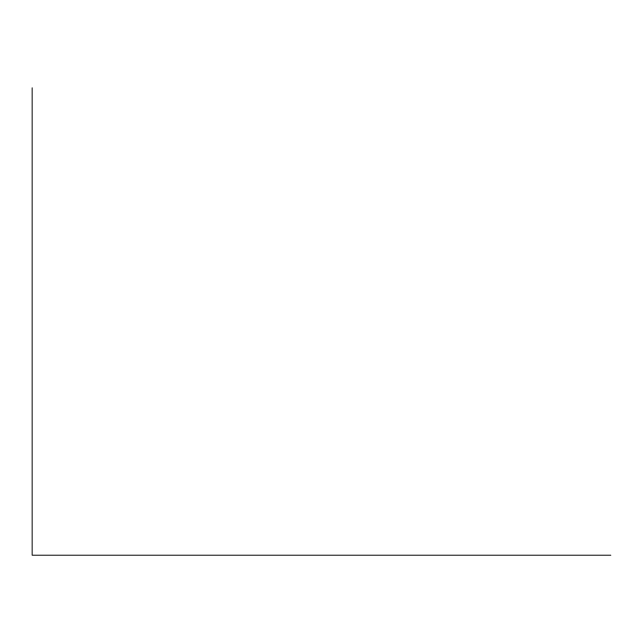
<?xml version="1.0" encoding="UTF-8"?>
<svg xmlns="http://www.w3.org/2000/svg" width="643" height="643" viewBox="0 0 643 643"><rect width="100%" height="100%" fill="white"/><g stroke="black" fill="none" stroke-linecap="round" stroke-linejoin="round"><path stroke-width="0.96" d="M610.85 555.206L32.15 555.206L32.15 87.794"/></g></svg>
